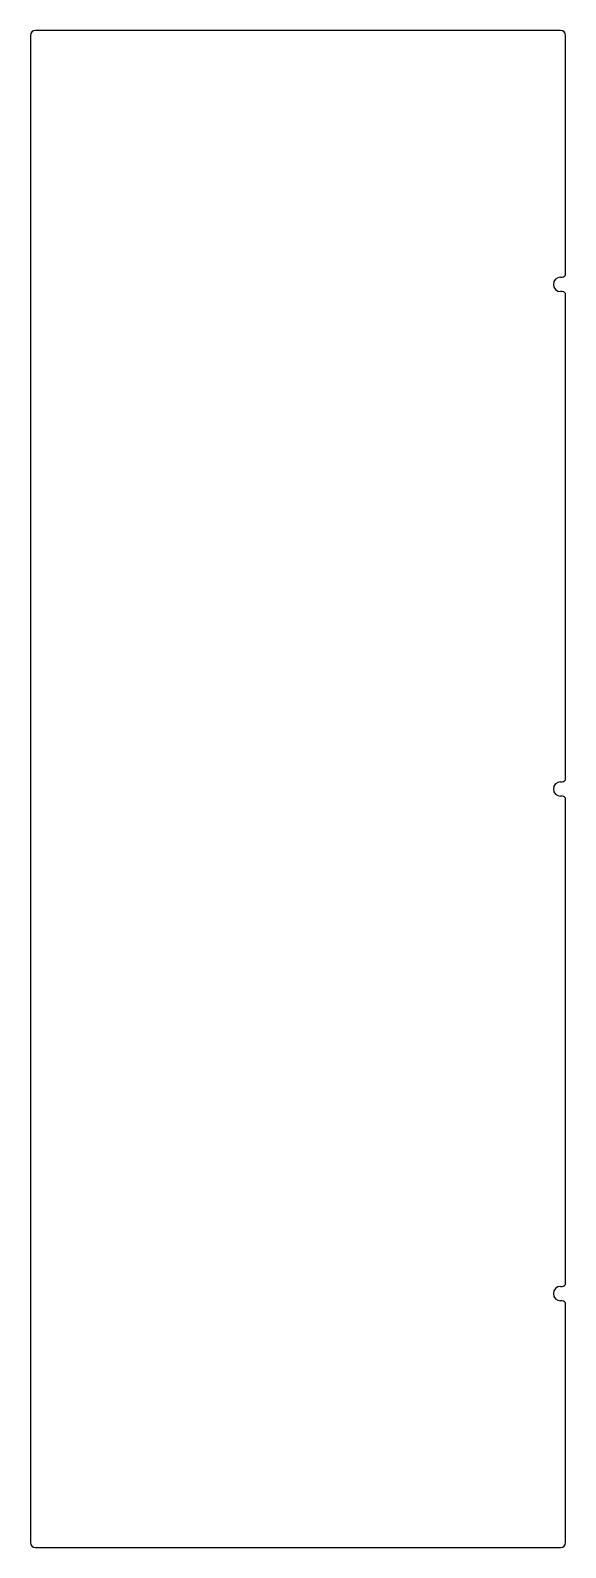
# Model space of a CAD drawing. Header units: millimetres. Extents: x 0 to 318, y 0 to 902.
import ezdxf

# ---------------------------------------------------------------- set-up
doc = ezdxf.new("R2010")
doc.units = ezdxf.units.MM

msp = doc.modelspace()

# ---------------------------------------------------------------- linework, layer by layer
at = {"color": 7, "linetype": 'Continuous', "lineweight": 25}
for p, q in [((315, 902), (3, 902)), ((0, 899), (0, 3)), ((318, 757.3), (318, 899)), ((315, 755.3), (316, 755.3)), ((316, 746.7), (315, 746.7)), ((318, 457.3), (318, 744.7)), ((315, 455.3), (316, 455.3)), ((316, 446.7), (315, 446.7)), ((318, 157.3), (318, 444.7)), ((315, 155.3), (316, 155.3)), ((316, 146.7), (315, 146.7)), ((318, 3), (318, 144.7)), ((3, 0), (315, 0))]:
    msp.add_line(p, q, dxfattribs=at)
for centre, radius, start, end in [((3, 899), 3, 90, 180), ((315, 899), 3, 0, 90), ((315, 751), 4.3, 90, 270), ((316, 757.3), 2, 270, 360), ((316, 744.7), 2, 0, 90), ((315, 451), 4.3, 90, 270), ((316, 457.3), 2, 270, 0), ((316, 444.7), 2, 0, 90), ((315, 151), 4.3, 90, 270), ((316, 157.3), 2, 270, 360), ((316, 144.7), 2, 0, 90), ((3, 3), 3, 180, 270), ((315, 3), 3, 270, 0)]:
    msp.add_arc(centre, radius, start, end, dxfattribs=at)

doc.saveas('drawing.dxf')
